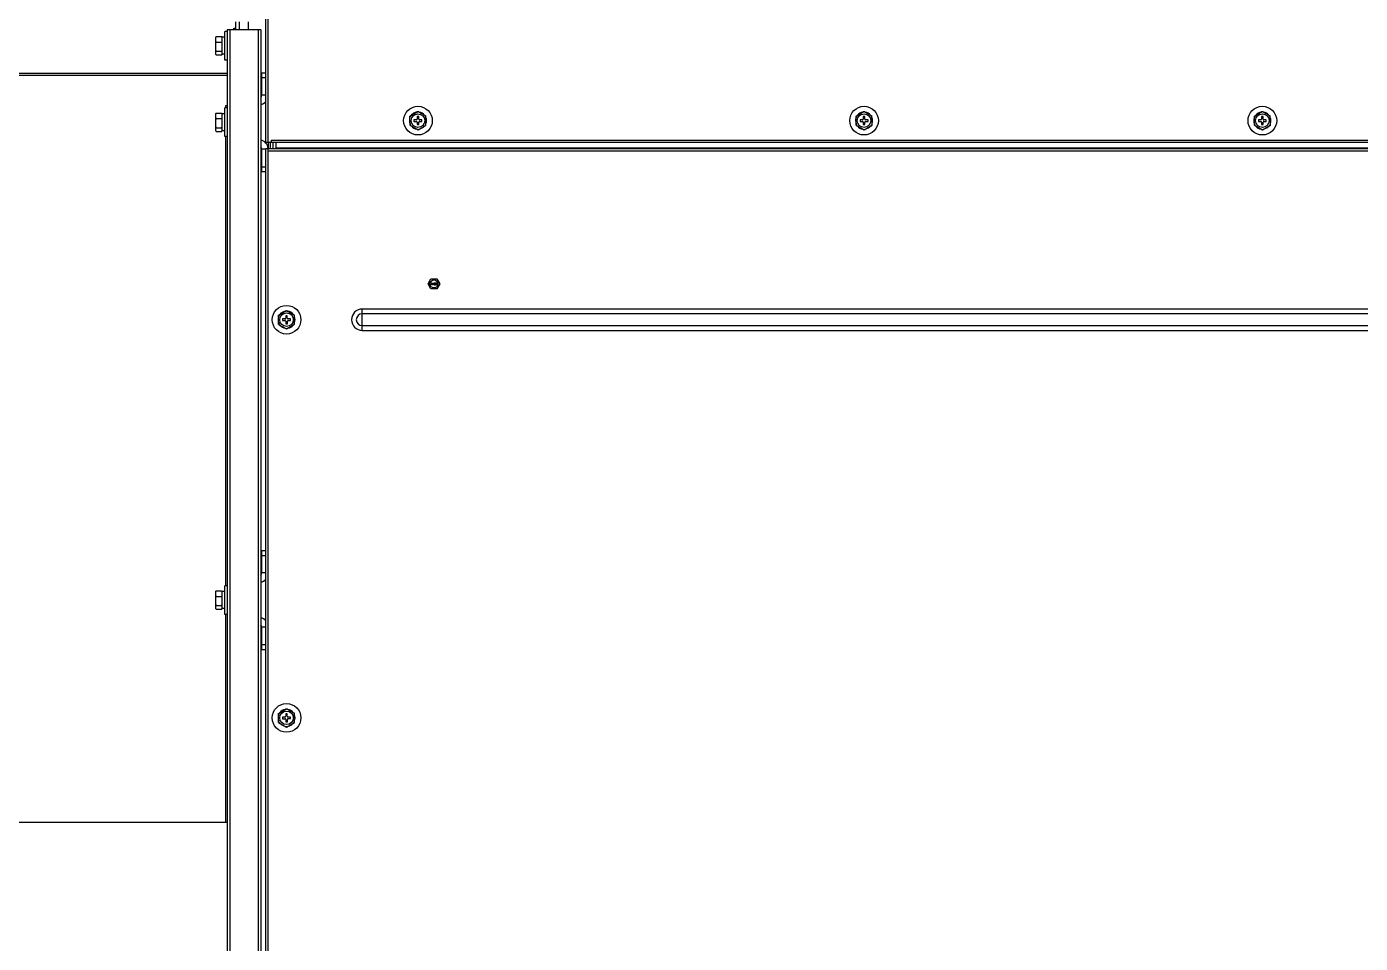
# Model space of a CAD drawing. Extents: x 59521 to 184406, y -1257 to 56672.
# Drawn here: x 79345 to 80183, y 18652 to 19227 of the extents above; entities that cross this region are included whole.
import ezdxf

# ---------------------------------------------------------------- set-up
doc = ezdxf.new("R2010")
doc.units = 0
doc.header["$MEASUREMENT"] = 0
doc.layers.get('0').update_dxf_attribs({"linetype": 'CONTINUOUS'})
for name, color, linetype in [('2401-00198_NFH-M5-12_0', 7, 'CONTINUOUS'), ('2401-00238-M5_0', 7, 'CONTINUOUS'), ('2401-01144-S-M6-16HWM_0', 7, 'CONTINUOUS'), ('4212-KH010_041_0', 7, 'CONTINUOUS'), ('4215-12269_12_0', 7, 'CONTINUOUS'), ('4215-12269_4_4_0', 7, 'CONTINUOUS'), ('4215-19371_3_0', 7, 'CONTINUOUS'), ('4215-19372_1_0', 7, 'CONTINUOUS'), ('4215-19391_1_0', 7, 'CONTINUOUS'), ('4215-19398_1_0', 7, 'CONTINUOUS')]:
    doc.layers.add(name, color=color, linetype=linetype)

# ---------------------------------------------------------------- blocks, each defined once
blk = doc.blocks.new('A$C2059127E')
at = {"layer": '2401-00198_NFH-M5-12_0', "color": 87, "linetype": 'Continuous'}
for p, q in [((476.08, 1011.5), (477.92, 1014.68)), ((477.92, 1014.68), (481.58, 1014.68)), ((481.58, 1014.68), (483.42, 1011.5)), ((477.92, 1008.33), (476.08, 1011.5)), ((477.89, 1012), (477.89, 1011.89)), ((478.64, 1012), (477.89, 1012)), ((477.89, 1011.89), (478.47, 1011.89)), ((477.91, 1011.36), (477.89, 1011.28)), ((477.89, 1011.28), (477.89, 1011.23)), ((477.89, 1011.23), (477.91, 1011.15)), ((477.95, 1011.43), (477.91, 1011.36)), ((477.91, 1011.15), (478, 1011.06)), ((481.58, 1008.33), (477.92, 1008.33)), ((478.47, 1011.89), (477.95, 1011.43)), ((478, 1011.06), (478.08, 1011.02)), ((478.02, 1011.28), (478.06, 1011.36)), ((478.02, 1011.23), (478.02, 1011.28)), ((478.06, 1011.17), (478.02, 1011.23)), ((478.06, 1011.36), (478.64, 1011.89)), ((478.12, 1011.13), (478.06, 1011.17)), ((478.08, 1011.02), (478.2, 1011)), ((478.22, 1011.11), (478.12, 1011.13)), ((478.2, 1011), (478.29, 1011)), ((478.31, 1011.11), (478.22, 1011.11)), ((478.29, 1011), (478.43, 1011.02)), ((478.41, 1011.13), (478.31, 1011.11)), ((478.47, 1011.17), (478.41, 1011.13)), ((478.43, 1011.02), (478.52, 1011.06)), ((478.52, 1011.23), (478.47, 1011.17)), ((478.62, 1011.23), (478.52, 1011.23)), ((478.52, 1011.06), (478.6, 1011.15)), ((478.6, 1011.15), (478.62, 1011.23)), ((478.64, 1011.89), (478.64, 1012)), ((478.81, 1012), (478.81, 1011)), ((478.93, 1012), (478.81, 1012)), ((478.81, 1011), (478.93, 1011)), ((478.93, 1011.17), (478.93, 1012)), ((479.06, 1011.32), (478.93, 1011.17)), ((478.93, 1011), (479.06, 1011.15)), ((479.06, 1011.15), (479.06, 1011.32)), ((479.25, 1011.64), (479.22, 1011.62)), ((479.22, 1011.62), (479.35, 1011.49)), ((479.35, 1011.49), (479.22, 1011.36)), ((479.22, 1011.36), (479.25, 1011.34)), ((479.35, 1011.53), (479.25, 1011.64)), ((479.25, 1011.34), (479.35, 1011.45)), ((479.35, 1011.68), (479.35, 1011.53)), ((479.39, 1011.68), (479.35, 1011.68)), ((479.35, 1011.45), (479.35, 1011.3)), ((479.35, 1011.3), (479.39, 1011.3)), ((479.39, 1011.53), (479.39, 1011.68)), ((479.5, 1011.64), (479.39, 1011.53)), ((479.39, 1011.49), (479.52, 1011.62)), ((479.52, 1011.36), (479.39, 1011.49)), ((479.39, 1011.3), (479.39, 1011.45)), ((479.39, 1011.45), (479.5, 1011.34)), ((479.52, 1011.62), (479.5, 1011.64)), ((479.5, 1011.34), (479.52, 1011.36)), ((479.72, 1011.83), (479.68, 1011.72)), ((479.68, 1011.72), (479.68, 1011.64)), ((479.68, 1011.64), (479.72, 1011.53)), ((479.79, 1011.91), (479.72, 1011.83)), ((479.72, 1011.53), (479.79, 1011.45)), ((479.72, 1011.11), (479.72, 1011)), ((480.33, 1011.11), (479.72, 1011.11)), ((479.72, 1011), (480.43, 1011)), ((479.89, 1011.98), (479.79, 1011.91)), ((479.79, 1011.7), (479.81, 1011.77)), ((479.79, 1011.66), (479.79, 1011.7)), ((479.81, 1011.6), (479.79, 1011.66)), ((479.79, 1011.45), (479.89, 1011.38)), ((479.81, 1011.77), (479.85, 1011.83)), ((479.85, 1011.53), (479.81, 1011.6)), ((479.85, 1011.83), (479.91, 1011.87)), ((479.91, 1011.49), (479.85, 1011.53)), ((480, 1012), (479.89, 1011.98)), ((479.89, 1011.38), (480, 1011.36)), ((479.91, 1011.87), (480, 1011.89)), ((480, 1011.47), (479.91, 1011.49)), ((480.12, 1012), (480, 1012)), ((480, 1011.89), (480.12, 1011.89)), ((480.12, 1011.47), (480, 1011.47)), ((480, 1011.36), (480.12, 1011.36)), ((480.22, 1011.98), (480.12, 1012)), ((480.12, 1011.89), (480.2, 1011.87)), ((480.2, 1011.49), (480.12, 1011.47)), ((480.12, 1011.36), (480.22, 1011.38)), ((480.2, 1011.87), (480.27, 1011.83)), ((480.29, 1011.55), (480.2, 1011.49)), ((480.33, 1011.91), (480.22, 1011.98)), ((480.22, 1011.38), (480.33, 1011.45)), ((480.27, 1011.83), (480.31, 1011.74)), ((480.43, 1011.55), (480.29, 1011.55)), ((480.31, 1011.74), (480.43, 1011.74)), ((480.39, 1011.83), (480.33, 1011.91)), ((480.33, 1011.45), (480.33, 1011.11)), ((480.43, 1011.74), (480.39, 1011.83)), ((480.43, 1011), (480.43, 1011.55)), ((480.6, 1012), (480.6, 1011)), ((480.72, 1012), (480.6, 1012)), ((480.6, 1011), (480.79, 1011)), ((480.72, 1011.21), (480.72, 1012)), ((481.02, 1012), (480.72, 1011.21)), ((480.79, 1011), (481.1, 1011.89)), ((481.18, 1012), (481.02, 1012)), ((481.1, 1011.89), (481.41, 1011)), ((481.47, 1011.21), (481.18, 1012)), ((481.41, 1011), (481.6, 1011)), ((481.47, 1012), (481.47, 1011.21)), ((481.6, 1012), (481.47, 1012)), ((483.42, 1011.5), (481.58, 1008.33)), ((481.6, 1011), (481.6, 1012))]:
    blk.add_line(p, q, dxfattribs=at)
at = {"layer": '2401-00238-M5_0', "color": 87, "linetype": 'Continuous'}
for p, q in [((371.75, 1143.5), (371.05, 1143.5)), ((371.75, 1134.5), (371.05, 1134.5)), ((371.75, 843.5), (371.05, 843.5)), ((371.75, 834.5), (371.05, 834.5))]:
    blk.add_line(p, q, dxfattribs=at)
at = {"layer": '2401-01144-S-M6-16HWM_0', "color": 87, "linetype": 'Continuous'}
for p, q in [((342.85, 1155.53), (342.85, 1166.47)), ((343.15, 1166.74), (346.55, 1166.74)), ((346.85, 1155.53), (346.85, 1166.47)), ((348.45, 1166.35), (346.85, 1166.35)), ((348.45, 1152), (348.45, 1170)), ((350.05, 1170), (348.45, 1170)), ((343.15, 1163.31), (346.55, 1163.31)), ((343.15, 1157.57), (346.55, 1157.57)), ((343.15, 1155.26), (346.55, 1155.26)), ((348.45, 1155.65), (346.85, 1155.65)), ((350.05, 1152), (348.45, 1152)), ((348.45, 1104), (348.45, 1122)), ((350.05, 1122), (348.45, 1122)), ((342.85, 1107.53), (342.85, 1118.47)), ((343.15, 1118.74), (346.55, 1118.74)), ((343.15, 1115.31), (346.55, 1115.31)), ((346.85, 1107.53), (346.85, 1118.47)), ((348.45, 1118.35), (346.85, 1118.35)), ((464.72, 1116.84), (469.7, 1119.77)), ((464.78, 1111.07), (464.72, 1116.84)), ((468.75, 1114.49), (467.25, 1114.48)), ((467.25, 1114.48), (467.25, 1113.48)), ((467.25, 1113.48), (468.75, 1113.49)), ((469.23, 1116.5), (469.24, 1115)), ((470.23, 1116.5), (469.23, 1116.5)), ((469.7, 1119.77), (474.72, 1116.93)), ((470.24, 1115), (470.23, 1116.5)), ((472.25, 1114.52), (470.75, 1114.51)), ((470.75, 1113.51), (472.25, 1113.52)), ((472.25, 1113.52), (472.25, 1114.52)), ((474.78, 1111.16), (474.72, 1116.93)), ((744.72, 1116.84), (749.7, 1119.77)), ((744.78, 1111.07), (744.72, 1116.84)), ((748.75, 1114.49), (747.25, 1114.48)), ((747.25, 1114.48), (747.25, 1113.48)), ((747.25, 1113.48), (748.75, 1113.49)), ((749.23, 1116.5), (749.24, 1115)), ((750.23, 1116.5), (749.23, 1116.5)), ((749.7, 1119.77), (754.72, 1116.93)), ((750.24, 1115), (750.23, 1116.5)), ((752.25, 1114.52), (750.75, 1114.51)), ((750.75, 1113.51), (752.25, 1113.52)), ((752.25, 1113.52), (752.25, 1114.52)), ((754.78, 1111.16), (754.72, 1116.93)), ((994.72, 1116.84), (999.7, 1119.77)), ((994.78, 1111.07), (994.72, 1116.84)), ((998.75, 1114.49), (997.25, 1114.48)), ((997.25, 1114.48), (997.25, 1113.48)), ((997.25, 1113.48), (998.75, 1113.49)), ((1000.23, 1116.5), (999.23, 1116.5)), ((999.23, 1116.5), (999.24, 1115)), ((999.7, 1119.77), (1004.72, 1116.93)), ((1000.24, 1115), (1000.23, 1116.5)), ((1002.25, 1114.52), (1000.75, 1114.51)), ((1000.75, 1113.51), (1002.25, 1113.52)), ((1002.25, 1113.52), (1002.25, 1114.52)), ((1004.78, 1111.16), (1004.72, 1116.93)), ((343.15, 1109.57), (346.55, 1109.57)), ((343.15, 1107.26), (346.55, 1107.26)), ((348.45, 1107.65), (346.85, 1107.65)), ((464.78, 1111.07), (469.8, 1108.23)), ((469.26, 1113), (469.27, 1111.5)), ((469.27, 1111.5), (470.27, 1111.5)), ((469.8, 1108.23), (474.78, 1111.16)), ((470.27, 1111.5), (470.26, 1113)), ((744.78, 1111.07), (749.8, 1108.23)), ((749.26, 1113), (749.27, 1111.5)), ((749.27, 1111.5), (750.27, 1111.5)), ((749.8, 1108.23), (754.78, 1111.16)), ((750.27, 1111.5), (750.26, 1113)), ((994.78, 1111.07), (999.8, 1108.23)), ((999.26, 1113), (999.27, 1111.5)), ((999.27, 1111.5), (1000.27, 1111.5)), ((999.8, 1108.23), (1004.78, 1111.16)), ((1000.27, 1111.5), (1000.26, 1113)), ((350.05, 1104), (348.45, 1104)), ((382.22, 991.84), (387.2, 994.77)), ((382.28, 986.07), (382.22, 991.84)), ((386.25, 989.49), (384.75, 989.48)), ((384.75, 989.48), (384.75, 988.48)), ((384.75, 988.48), (386.25, 988.49)), ((386.73, 991.5), (386.74, 990)), ((387.73, 991.5), (386.73, 991.5)), ((386.76, 988), (386.77, 986.5)), ((387.2, 994.77), (392.22, 991.93)), ((387.74, 990), (387.73, 991.5)), ((387.77, 986.5), (387.76, 988)), ((389.75, 989.52), (388.25, 989.51)), ((388.25, 988.51), (389.75, 988.52)), ((389.75, 988.52), (389.75, 989.52)), ((392.28, 986.16), (392.22, 991.93)), ((382.28, 986.07), (387.3, 983.23)), ((386.77, 986.5), (387.77, 986.5)), ((387.3, 983.23), (392.28, 986.16)), ((348.45, 804), (348.45, 822)), ((350.05, 822), (348.45, 822)), ((342.85, 807.53), (342.85, 818.47)), ((343.15, 818.74), (346.55, 818.74)), ((343.15, 815.31), (346.55, 815.31)), ((346.85, 807.53), (346.85, 818.47)), ((348.45, 818.35), (346.85, 818.35)), ((343.15, 809.57), (346.55, 809.57)), ((343.15, 807.26), (346.55, 807.26)), ((348.45, 807.65), (346.85, 807.65)), ((350.05, 804), (348.45, 804)), ((382.22, 741.84), (387.2, 744.77)), ((382.28, 736.07), (382.22, 741.84)), ((386.25, 739.49), (384.75, 739.48)), ((384.75, 739.48), (384.75, 738.48)), ((384.75, 738.48), (386.25, 738.49)), ((386.73, 741.5), (386.74, 740)), ((387.73, 741.5), (386.73, 741.5)), ((386.76, 738), (386.77, 736.5)), ((387.2, 744.77), (392.22, 741.93)), ((387.74, 740), (387.73, 741.5)), ((387.77, 736.5), (387.76, 738)), ((389.75, 739.52), (388.25, 739.51)), ((388.25, 738.51), (389.75, 738.52)), ((389.75, 738.52), (389.75, 739.52)), ((392.28, 736.16), (392.22, 741.93)), ((382.28, 736.07), (387.3, 733.23)), ((386.77, 736.5), (387.77, 736.5)), ((387.3, 733.23), (392.28, 736.16))]:
    blk.add_line(p, q, dxfattribs=at)
for centre, radius in [((469.75, 1114), 9), ((749.75, 1114), 9), ((999.75, 1114), 9), ((469.75, 1114), 4.25), ((749.75, 1114), 4.25), ((999.75, 1114), 4.25), ((387.25, 989), 9), ((387.25, 989), 4.25), ((387.25, 739), 9), ((387.25, 739), 4.25)]:
    blk.add_circle(centre, radius, dxfattribs=at)
for centre, radius, start, end in [((469.75, 1114), 5.35, 159.66914, 201.34853), ((469.75, 1114), 5.47, 144.51639, 156.50129), ((469.75, 1114), 5.35, 99.66914, 141.34853), ((468.74, 1114.99), 0.5, 270.50884, 0.50884), ((468.76, 1112.99), 0.5, 0.50884, 90.50884), ((469.75, 1114), 5.47, 84.51639, 96.50129), ((470.74, 1115.01), 0.5, 180.50884, 270.50884), ((470.76, 1113.01), 0.5, 90.50884, 180.50884), ((469.75, 1114), 5.35, 39.66914, 81.34853), ((469.75, 1114), 5.47, 24.51639, 36.50129), ((469.75, 1114), 5.35, 339.66914, 21.34853), ((749.75, 1114), 5.35, 159.66914, 201.34853), ((749.75, 1114), 5.47, 144.51639, 156.50129), ((749.75, 1114), 5.35, 99.66914, 141.34853), ((748.74, 1114.99), 0.5, 270.50884, 0.50884), ((748.76, 1112.99), 0.5, 0.50884, 90.50884), ((749.75, 1114), 5.47, 84.51639, 96.50129), ((750.74, 1115.01), 0.5, 180.50884, 270.50884), ((750.76, 1113.01), 0.5, 90.50884, 180.50884), ((749.75, 1114), 5.35, 39.66914, 81.34853), ((749.75, 1114), 5.47, 24.51639, 36.50129), ((749.75, 1114), 5.35, 339.66914, 21.34853), ((999.75, 1114), 5.35, 159.66914, 201.34853), ((999.75, 1114), 5.47, 144.51639, 156.50129), ((999.75, 1114), 5.35, 99.66914, 141.34853), ((998.74, 1114.99), 0.5, 270.50884, 0.50884), ((998.76, 1112.99), 0.5, 0.50884, 90.50884), ((999.75, 1114), 5.47, 84.51639, 96.50129), ((1000.74, 1115.01), 0.5, 180.50884, 270.50884), ((1000.76, 1113.01), 0.5, 90.50884, 180.50884), ((999.75, 1114), 5.35, 39.66914, 81.34853), ((999.75, 1114), 5.47, 24.51639, 36.50129), ((999.75, 1114), 5.35, 339.66914, 21.34853), ((469.75, 1114), 5.47, 204.51639, 216.50129), ((469.75, 1114), 5.35, 219.66914, 261.34853), ((469.75, 1114), 5.47, 264.51639, 276.50129), ((469.75, 1114), 5.35, 279.66914, 321.34853), ((469.75, 1114), 5.47, 324.51639, 336.50129), ((749.75, 1114), 5.47, 204.51639, 216.50129), ((749.75, 1114), 5.35, 219.66914, 261.34853), ((749.75, 1114), 5.47, 264.51639, 276.50129), ((749.75, 1114), 5.35, 279.66914, 321.34853), ((749.75, 1114), 5.47, 324.51639, 336.50129), ((999.75, 1114), 5.47, 204.51639, 216.50129), ((999.75, 1114), 5.35, 219.66914, 261.34853), ((999.75, 1114), 5.47, 264.51639, 276.50129), ((999.75, 1114), 5.35, 279.66914, 321.34853), ((999.75, 1114), 5.47, 324.51639, 336.50129), ((387.25, 989), 5.35, 159.66914, 201.34853), ((387.25, 989), 5.47, 144.51639, 156.50129), ((387.25, 989), 5.35, 99.66914, 141.34853), ((386.24, 989.99), 0.5, 270.50884, 0.50884), ((386.26, 987.99), 0.5, 0.50884, 90.50884), ((387.25, 989), 5.47, 84.51639, 96.50129), ((388.24, 990.01), 0.5, 180.50884, 270.50884), ((388.26, 988.01), 0.5, 90.50884, 180.50884), ((387.25, 989), 5.35, 39.66914, 81.34853), ((387.25, 989), 5.47, 24.51639, 36.50129), ((387.25, 989), 5.35, 339.66914, 21.34853), ((387.25, 989), 5.47, 204.51639, 216.50129), ((387.25, 989), 5.35, 219.66914, 261.34853), ((387.25, 989), 5.47, 264.51639, 276.50129), ((387.25, 989), 5.35, 279.66914, 321.34853), ((387.25, 989), 5.47, 324.51639, 336.50129), ((387.25, 739), 5.35, 159.66914, 201.34853), ((387.25, 739), 5.47, 144.51639, 156.50129), ((387.25, 739), 5.47, 204.51639, 216.50129), ((387.25, 739), 5.35, 99.66914, 141.34853), ((386.24, 739.99), 0.5, 270.50884, 0.50884), ((386.26, 737.99), 0.5, 0.50884, 90.50884), ((387.25, 739), 5.47, 84.51639, 96.50129), ((388.24, 740.01), 0.5, 180.50884, 270.50884), ((388.26, 738.01), 0.5, 90.50884, 180.50884), ((387.25, 739), 5.35, 39.66914, 81.34853), ((387.25, 739), 5.47, 24.51639, 36.50129), ((387.25, 739), 5.47, 324.51639, 336.50129), ((387.25, 739), 5.35, 339.66914, 21.34853), ((387.25, 739), 5.35, 219.66914, 261.34853), ((387.25, 739), 5.47, 264.51639, 276.50129), ((387.25, 739), 5.35, 279.66914, 321.34853)]:
    blk.add_arc(centre, radius, start, end, dxfattribs=at)
for points in [[(343.15, 1166.74), (343.05, 1166.65), (342.94, 1166.57), (342.85, 1166.47)], [(342.85, 1166.35), (342.94, 1166.48), (343.04, 1166.61), (343.15, 1166.74)], [(343.15, 1163.31), (343.04, 1163.44), (342.94, 1163.57), (342.85, 1163.7)], [(346.55, 1166.74), (346.65, 1166.65), (346.75, 1166.57), (346.85, 1166.47)], [(346.85, 1166.35), (346.76, 1166.48), (346.66, 1166.61), (346.55, 1166.74)], [(346.55, 1163.31), (346.66, 1163.44), (346.76, 1163.57), (346.85, 1163.7)], [(342.85, 1162.65), (342.94, 1162.88), (343.04, 1163.1), (343.15, 1163.31)], [(343.15, 1157.57), (343.04, 1157.79), (342.94, 1158.01), (342.85, 1158.23)], [(342.85, 1157.31), (342.94, 1157.4), (343.05, 1157.49), (343.15, 1157.57)], [(343.15, 1155.26), (343.05, 1155.35), (342.94, 1155.43), (342.85, 1155.53)], [(346.85, 1162.65), (346.76, 1162.88), (346.66, 1163.1), (346.55, 1163.31)], [(346.55, 1157.57), (346.66, 1157.79), (346.76, 1158.01), (346.85, 1158.23)], [(346.85, 1157.31), (346.75, 1157.4), (346.65, 1157.49), (346.55, 1157.57)], [(346.55, 1155.26), (346.65, 1155.35), (346.75, 1155.43), (346.85, 1155.53)], [(343.15, 1118.74), (343.05, 1118.65), (342.94, 1118.57), (342.85, 1118.47)], [(342.85, 1118.35), (342.94, 1118.48), (343.04, 1118.61), (343.15, 1118.74)], [(343.15, 1115.31), (343.04, 1115.44), (342.94, 1115.57), (342.85, 1115.7)], [(342.85, 1114.65), (342.94, 1114.88), (343.04, 1115.1), (343.15, 1115.31)], [(346.55, 1118.74), (346.65, 1118.65), (346.75, 1118.57), (346.85, 1118.47)], [(346.85, 1118.35), (346.76, 1118.48), (346.66, 1118.61), (346.55, 1118.74)], [(346.55, 1115.31), (346.66, 1115.44), (346.76, 1115.57), (346.85, 1115.7)], [(346.85, 1114.65), (346.76, 1114.88), (346.66, 1115.1), (346.55, 1115.31)], [(343.15, 1109.57), (343.04, 1109.79), (342.94, 1110.01), (342.85, 1110.23)], [(342.85, 1109.31), (342.94, 1109.4), (343.05, 1109.49), (343.15, 1109.57)], [(343.15, 1107.26), (343.05, 1107.35), (342.94, 1107.43), (342.85, 1107.53)], [(346.55, 1109.57), (346.66, 1109.79), (346.76, 1110.01), (346.85, 1110.23)], [(346.85, 1109.31), (346.75, 1109.4), (346.65, 1109.49), (346.55, 1109.57)], [(346.55, 1107.26), (346.65, 1107.35), (346.75, 1107.43), (346.85, 1107.53)], [(343.15, 818.74), (343.05, 818.65), (342.94, 818.57), (342.85, 818.47)], [(342.85, 818.35), (342.94, 818.48), (343.04, 818.61), (343.15, 818.74)], [(343.15, 815.31), (343.04, 815.44), (342.94, 815.57), (342.85, 815.7)], [(342.85, 814.65), (342.94, 814.88), (343.04, 815.1), (343.15, 815.31)], [(346.55, 818.74), (346.65, 818.65), (346.75, 818.57), (346.85, 818.47)], [(346.85, 818.35), (346.76, 818.48), (346.66, 818.61), (346.55, 818.74)], [(346.55, 815.31), (346.66, 815.44), (346.76, 815.57), (346.85, 815.7)], [(346.85, 814.65), (346.76, 814.88), (346.66, 815.1), (346.55, 815.31)], [(343.15, 809.57), (343.04, 809.79), (342.94, 810.01), (342.85, 810.23)], [(342.85, 809.31), (342.94, 809.4), (343.05, 809.49), (343.15, 809.57)], [(343.15, 807.26), (343.05, 807.35), (342.94, 807.43), (342.85, 807.53)], [(346.55, 809.57), (346.66, 809.79), (346.76, 810.01), (346.85, 810.23)], [(346.85, 809.31), (346.75, 809.4), (346.65, 809.49), (346.55, 809.57)], [(346.55, 807.26), (346.65, 807.35), (346.75, 807.43), (346.85, 807.53)]]:
    blk.add_open_spline(points, degree=3, dxfattribs=at)
at = {"layer": '4212-KH010_041_0', "color": 87, "linetype": 'Continuous'}
for p, q in [((355.25, 1176), (355.25, 1171)), ((357.5, 1176), (357.5, 1171)), ((363.25, 1176), (363.25, 1171)), ((375.75, 1100.5), (375.75, 1096.5)), ((377.25, 1096.5), (377.25, 1100.5)), ((378.75, 1096.5), (378.75, 1100.5))]:
    blk.add_line(p, q, dxfattribs=at)
at = {"layer": '4215-12269_12_0', "color": 87, "linetype": 'Continuous'}
for p, q in [((371.75, 1130), (371.75, 1144)), ((371.75, 1144), (374.25, 1144)), ((371.75, 1141), (374.25, 1141)), ((374.25, 1130), (371.75, 1130)), ((371.75, 1082), (371.75, 1096)), ((374.25, 1096), (371.75, 1096)), ((371.75, 1085), (374.25, 1085)), ((371.75, 1082), (374.25, 1082)), ((371.75, 830), (371.75, 844)), ((371.75, 844), (374.25, 844)), ((371.75, 841), (374.25, 841)), ((374.25, 830), (371.75, 830)), ((371.75, 782), (371.75, 796)), ((374.25, 796), (371.75, 796)), ((371.75, 785), (374.25, 785)), ((371.75, 782), (374.25, 782))]:
    blk.add_line(p, q, dxfattribs=at)
for centre, radius, start, end in [((369.75, 1130), 2, 310.87938, 0), ((369.75, 1130), 6, 282.58409, 319.03299), ((369.75, 1096), 6, 4.9345, 77.41591), ((369.75, 1096), 2, 0, 49.12062), ((369.75, 830), 2, 310.87938, 0), ((369.75, 830), 6, 282.58409, 319.03299), ((369.75, 796), 6, 40.96701, 77.41591), ((369.75, 796), 2, 0, 49.12062)]:
    blk.add_arc(centre, radius, start, end, dxfattribs=at)
at = {"layer": '4215-12269_4_4_0', "color": 87, "linetype": 'Continuous'}
for p, q in [((354.25, 1171), (354.25, 1172)), ((354.25, 1172), (355.25, 1172))]:
    blk.add_line(p, q, dxfattribs=at)
at = {"layer": '4215-19371_3_0', "color": 87, "linetype": 'Continuous'}
for p, q in [((380.65, 1096.5), (380.65, 1100.5)), ((1618.85, 1096.7), (380.65, 1096.7)), ((374.25, 101), (374.25, 1096.5)), ((374.25, 1096.5), (1625.25, 1096.5)), ((375.65, 1095.1), (375.65, 1096.5)), ((375.65, 102.4), (375.65, 1095.1)), ((375.65, 1095.1), (1623.85, 1095.1)), ((434.75, 982.29), (434.75, 995.71)), ((1564.75, 995.71), (434.75, 995.71)), ((1564.75, 992.73), (434.75, 992.73)), ((434.75, 985.27), (1564.75, 985.27)), ((434.75, 982.29), (1564.75, 982.29))]:
    blk.add_line(p, q, dxfattribs=at)
blk.add_circle((479.75, 1011.5), 2.5, dxfattribs=at)
for radius in [6.71, 3.73]:
    blk.add_arc((434.75, 989), radius, 90, 270, dxfattribs=at)
at = {"layer": '4215-19372_1_0', "color": 87, "linetype": 'Continuous'}
for p, q in [((374.25, 1100.5), (374.25, 2114)), ((375.65, 1100.5), (375.65, 2112.6)), ((374.25, 1100.5), (1625.25, 1100.5)), ((377.65, 1101.7), (377.65, 1100.5)), ((377.65, 1101.7), (1621.85, 1101.7))]:
    blk.add_line(p, q, dxfattribs=at)
at = {"layer": '4215-19391_1_0', "color": 87, "linetype": 'Continuous'}
for p, q in [((350.05, 1171), (350.05, 388)), ((371.05, 1171), (350.05, 1171)), ((351.75, 1171), (351.75, 388)), ((369.35, 1171), (369.35, 388)), ((371.05, 1171), (371.05, 388))]:
    blk.add_line(p, q, dxfattribs=at)
at = {"layer": '4215-19398_1_0', "color": 87, "linetype": 'Continuous'}
for p, q in [((350.05, 1142.3), (72.4, 1142.3)), ((350.05, 1143.5), (80.05, 1143.5)), ((348.85, 1123.3), (348.85, 1122)), ((350.05, 1123.3), (348.85, 1123.3)), ((348.85, 1104), (348.85, 822)), ((348.85, 804), (348.85, 673.5)), ((0.05, 673.5), (350.05, 673.5))]:
    blk.add_line(p, q, dxfattribs=at)

msp = doc.modelspace()

# ---------------------------------------------------------------- block references
at = {"color": 3}
msp.add_blockref('A$C2059127E', (79121.361, 18054.172), dxfattribs=at)

doc.saveas('drawing.dxf')
